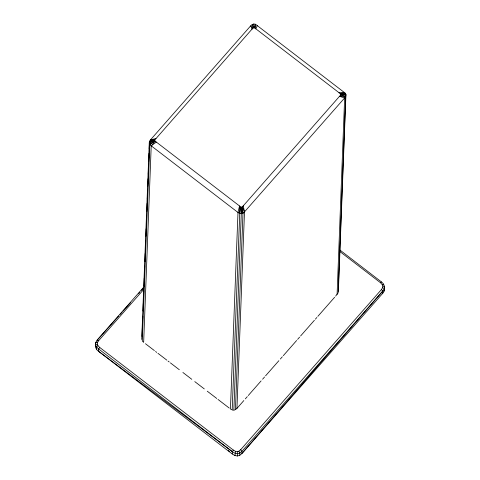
<?xml version="1.0" encoding="UTF-8"?>
<svg xmlns="http://www.w3.org/2000/svg" width="480" height="480" viewBox="0 0 480 480"><rect width="100%" height="100%" fill="white"/><g stroke="black" fill="none" stroke-linecap="round" stroke-linejoin="round"><path stroke-width="0.72" d="M234.912 409.866L233.856 410.22L241.536 207.144L242.382 206.85L340.44 95.28L340.584 94.446L340.266 93.654L254.664 27.918L252.924 28.074L155.964 138.624L149.262 142.932L141.714 339.462M339.318 249.576L381.516 281.982C384.528 284.04 385.026 287.646 384.228 290.952L382.776 293.262L241.896 453.546L239.754 455.334L237.432 456L234.936 455.556L232.266 453.996L98.538 351.3C95.43 349.338 94.986 345.684 95.772 342.396L97.224 340.08L143.694 287.214M96.384 349.152L96.474 346.854L95.52 344.652L97.29 344.154L97.464 342.6L98.694 340.644L143.628 289.518M97.182 341.232L97.224 340.08L118.62 316.08M142.014 336.408L142.332 328.188M142.5 323.706L142.788 316.236M142.992 311.004L143.28 303.534M143.448 299.046L143.766 290.826M143.94 286.344L144.252 278.124M144.426 273.642L144.714 266.166M144.882 261.684L145.2 253.464M145.374 248.982L145.686 240.762M145.86 236.28L146.148 228.804M146.346 223.578L146.634 216.102M146.808 211.62L147.126 203.4M147.294 198.918L147.612 190.698M147.786 186.216L148.068 178.74M148.242 174.258L148.56 166.038M148.734 161.556L149.046 153.336M149.22 148.854L149.508 141.378L150.564 139.752L250.71 25.806L252.21 24.522L253.794 24L255.462 24.234L345.366 93.276L345.936 94.758L338.388 291.282M149.262 142.932L154.722 140.472L149.832 144.414L142.284 340.944L143.664 342.354L151.218 145.824L155.04 141.27L154.866 139.638L149.508 141.378L149.262 142.932L149.832 144.414L151.218 145.824L237.99 212.466L239.736 213.456L241.404 213.69L242.988 213.168L244.494 211.884L344.64 97.938L345.696 96.312L345.936 94.758L340.584 94.446L345.366 93.276L340.266 93.654L344.04 92.316L338.976 92.844M149.832 144.414L155.04 141.27L156.33 142.074L239.544 205.974L239.736 213.456L232.188 409.986L233.298 410.142M232.266 453.996L232.356 451.692L233.304 450.036L99.768 347.49L97.95 345.672L97.29 344.154M235.44 409.692L242.988 213.168L242.382 206.85L244.494 211.884L236.94 408.408L235.938 409.266M234.936 455.556L235.56 451.356L233.304 450.036M237.432 456L237.282 451.662L235.56 451.356M239.754 455.334L239.838 453.03L238.884 451.2L240.696 449.694L381.426 289.572L382.656 287.616L382.83 286.062L382.164 284.52L380.382 282.648L339.45 251.214M337.086 294.468L344.64 97.938L339.342 96.294L345.696 96.312L338.142 292.842L335.61 296.148M382.776 293.262L382.86 290.964L384.318 288.648L384.57 286.392L382.83 286.062M384.228 290.952L384.318 288.648L382.656 287.616M95.43 346.95L95.772 342.396L97.464 342.6M239.736 213.456L240.642 207L239.544 205.974L237.99 212.466L230.442 408.99L231.606 409.65M257.268 25.68L255.762 28.944L255.462 24.234L254.664 27.918L253.794 24L253.77 27.774L252.21 24.522L252.924 28.074L250.71 25.806L252.072 29.274M99.768 347.49L98.628 348.996L98.538 351.3L232.356 451.692L235.026 453.252L237.522 453.702L239.838 453.03L241.986 451.248L382.86 290.964L381.426 289.572M382.86 290.964L241.896 453.546L241.986 451.248L240.696 449.694M236.94 408.408L243.846 400.554M245.328 398.868L247.302 396.624M248.286 395.502L261.114 380.904M262.596 379.224L264.57 376.98M265.554 375.852L278.874 360.702M280.356 359.016L282.33 356.772M283.314 355.65L296.634 340.494M297.624 339.372L299.592 337.128M300.582 336L314.394 320.286M315.384 319.164L316.86 317.478M317.85 316.356L334.62 297.276M120.114 314.4L122.1 312.168M123.096 311.052L130.56 302.682M138.516 293.748L139.512 292.632M141.504 290.4L142.998 288.72M97.95 345.672L96.474 346.854L98.628 348.996L232.356 451.692M151.218 145.824L156.33 142.074M380.382 282.648L381.516 281.982M149.508 141.378L155.964 138.624L150.564 139.752M237.282 451.662L238.884 451.2M382.164 284.52L383.616 284.19M345.936 94.758L340.44 95.28L345.696 96.312M97.224 340.08L98.694 340.644M145.452 343.722L154.362 350.568M155.556 351.48L156.744 352.392M157.932 353.304L166.848 360.15M168.036 361.068L169.224 361.98M170.412 362.892L179.328 369.738M182.892 372.474L191.808 379.32M194.778 381.606L204.288 388.908M207.258 391.188L216.768 398.49M217.956 399.402L229.248 408.078M228.438 450.36L229.29 451.464M242.988 213.168L241.536 207.144L240.642 207L241.404 213.69M243.234 205.644L244.494 211.884"/></g></svg>
